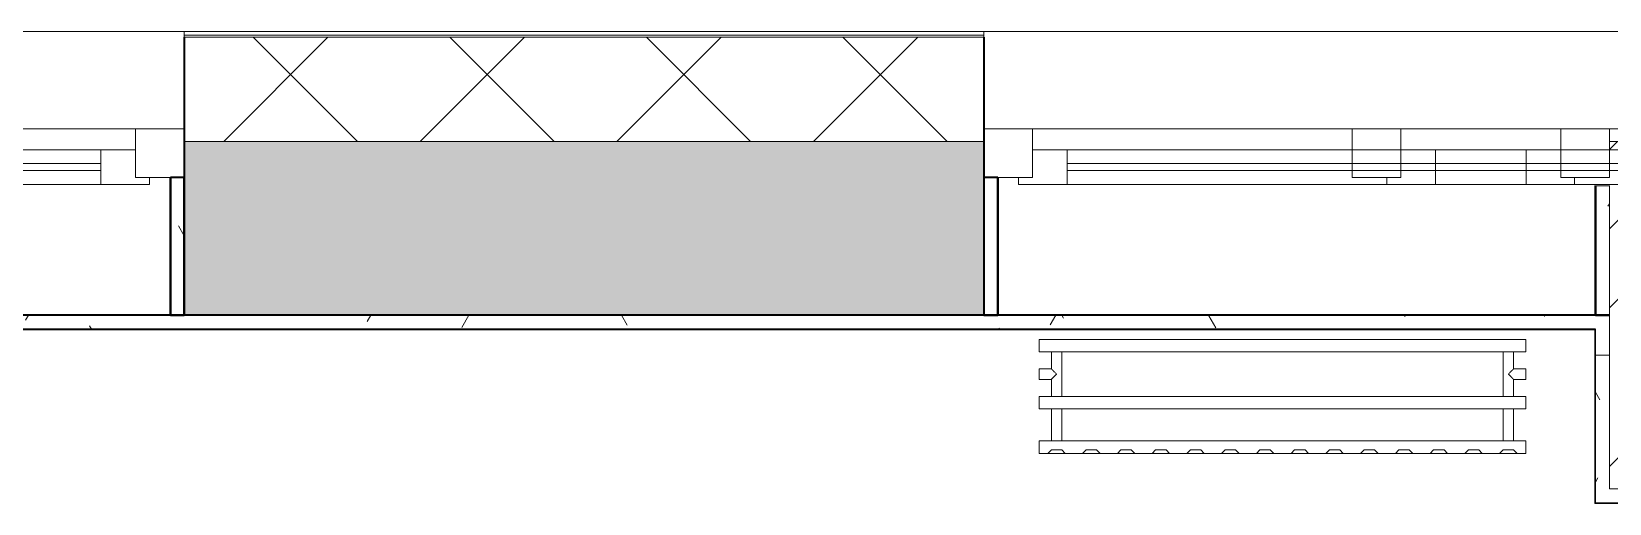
# Model space of a CAD drawing. Header units: millimetres. Extents: x 3914 to 443608, y -156176 to 78197.
# Drawn here: x 428750 to 431020, y -125098 to -124419 of the extents above; entities that cross this region are included whole.
import ezdxf

# ---------------------------------------------------------------- set-up
doc = ezdxf.new("R2010")
doc.units = ezdxf.units.MM
for name, color, linetype, lineweight in [('A-FLOR', 7, 'Continuous', 9), ('A-GLAZ', 7, 'Continuous', 9), ('A-GLAZ-1', 7, 'Continuous', 5), ('A-WALL', 7, 'Continuous', 5), ('A-WALL-1', 7, 'Continuous', 35), ('I-WALL', 7, 'Continuous', 5), ('S-COLS', 7, 'Continuous', 9), ('S-COLS-1', 7, 'Continuous', 5)]:
    doc.layers.add(name, color=color, linetype=linetype, lineweight=lineweight)
doc.layers.add('A-WALL-FNSH-1', color=9, linetype='Continuous', lineweight=5, true_color=0x808080)
doc.layers.add('M-EQPM-1', color=7, linetype='Continuous', lineweight=9, true_color=0xb2b2b2)
pattern_1 = [(0, (315419.7, -145976.68), (243.84, 60.96), [20.117, -162.763, 20.117, -162.763, -975.36]), (0, (315419.7, -145976.68), (243.84, 60.96), [-365.76, 20.117, -345.643, 20.117, -162.763, -426.72]), (0, (315419.7, -145976.68), (243.84, 60.96), [-914.4, 20.117, -101.803, 20.117, -284.683]), (120, (315511.14, -145946.2), (-174.71291, 180.691634), [20.117, -162.763, 20.117, -162.763, -975.36]), (120, (315511.14, -145946.2), (-174.71291, 180.691634), [-365.76, 20.117, -345.643, 20.117, -162.763, -426.72]), (120, (315511.14, -145946.2), (-174.71291, 180.691634), [-914.4, 20.117, -101.803, 20.117, -284.683]), (240, (315541.62, -145824.28), (-69.12709, -241.651634), [20.117, -162.763, 20.117, -162.763, -975.36]), (240, (315541.62, -145824.28), (-69.12709, -241.651634), [-365.76, 20.117, -345.643, 20.117, -162.763, -426.72]), (240, (315541.62, -145824.28), (-69.12709, -241.651634), [-914.4, 20.117, -101.803, 20.117, -284.683])]

# ---------------------------------------------------------------- blocks, each defined once
blk = doc.blocks.new('120_Окно_СКБ_1Ст - 120_Окно_СКБ_1Ст 900х2500_h_ с форточкой-22877787-Объем проектирования 3 этажа')
at = {"layer": 'A-GLAZ'}
for p, q in [((-450, -127), (-450, -57)), ((-450, -57), (-380, -57)), ((-380, -57), (-380, -127)), ((380, -127), (380, -57)), ((380, -57), (450, -57)), ((450, -57), (450, -127)), ((380, -87), (-380, -87)), ((-380, -87), (-380, -127)), ((-330, -137), (-330, -87)), ((330, -137), (330, -87)), ((380, -127), (380, -87)), ((-380, -127), (-450, -127)), ((-380, -127), (-400, -127)), ((-400, -127), (-400, -137)), ((450, -127), (380, -127)), ((400, -127), (380, -127)), ((400, -137), (400, -127)), ((-400, -137), (400, -137)), ((400, -137), (-400, -137))]:
    blk.add_line(p, q, dxfattribs=at)
at = {"layer": 'A-GLAZ-1'}
for p, q in [((450, -57), (-450, -57)), ((-330, -107), (330, -107)), ((-430, -127), (-400, -127)), ((330, -117), (-330, -117))]:
    blk.add_line(p, q, dxfattribs=at)
blk = doc.blocks.new('120_Окно_СКБ_2Ст_Фрамуга сверху - 120_Окно_СКБ_2Ст_2300х2500_h_ ДОО-23103760-Объем проектирования 3 этажа')
at = {"layer": 'A-GLAZ'}
for p, q in [((-1150, -127), (-1150, -57)), ((-1150, -57), (-1080, -57)), ((-1080, -57), (-1080, -127)), ((520, -127), (520, -57)), ((520, -57), (590, -57)), ((590, -57), (590, -127)), ((1080, -127), (1080, -57)), ((1080, -57), (1150, -57)), ((1150, -57), (1150, -127)), ((520, -87), (-1080, -87)), ((-1080, -87), (-1080, -127)), ((-1030, -137), (-1030, -87)), ((470, -137), (470, -87)), ((520, -127), (520, -87)), ((1080, -87), (590, -87)), ((590, -87), (590, -127)), ((640, -137), (640, -87)), ((1030, -137), (1030, -87)), ((1080, -127), (1080, -87)), ((-1080, -127), (-1150, -127)), ((-1080, -127), (-1100, -127)), ((-1100, -127), (-1100, -137)), ((590, -127), (520, -127)), ((540, -127), (520, -127)), ((540, -137), (540, -127)), ((590, -127), (570, -127)), ((570, -127), (570, -137)), ((1150, -127), (1080, -127)), ((1100, -127), (1080, -127)), ((1100, -137), (1100, -127)), ((-1100, -137), (540, -137)), ((540, -137), (-1100, -137)), ((570, -137), (1100, -137)), ((1100, -137), (570, -137))]:
    blk.add_line(p, q, dxfattribs=at)
at = {"layer": 'A-GLAZ-1'}
for p, q in [((1150, -57), (-1150, -57)), ((-1080, -57), (1080, -57)), ((-1030, -107), (470, -107)), ((640, -107), (1030, -107)), ((-1130, -127), (-1100, -127)), ((470, -117), (-1030, -117)), ((540, -127), (570, -127)), ((540, -127), (570, -127)), ((1030, -117), (640, -117)), ((1100, -127), (1150, -127))]:
    blk.add_line(p, q, dxfattribs=at)
blk = doc.blocks.new('BSC_Колонна _Прямоугольная - 500х500-23282985-Объем проектирования 3 этажа')
at = {"layer": 'S-COLS-1'}
h = blk.add_hatch(dxfattribs=at)
h.set_pattern_fill('FP_206', color=256, style=0, pattern_type=2)
h.set_pattern_definition([(45, (-115850.45, -21150), (-114.04925, 114.04925), []), (45, (-115736.4, -21150), (-114.04925, 114.04925), [201.613, -40.323, 6.706, -33.617])])
h.paths.add_polyline_path([(-250, -250), (250, -250), (250, 250), (-250, 250), (-250, 238), (210, 238), (210, 198), (230, 198), (230, 188), (-250, 186.3), (-250, 0)])
for p, q in [((250, 250), (-250, 250)), ((-250, 250), (-250, 238)), ((250, -250), (250, 250)), ((-250, 186.3), (-250, -250)), ((-250, -250), (250, -250))]:
    blk.add_line(p, q, dxfattribs=at)
blk = doc.blocks.new('120_Окно_СКБ_1Ст - 120_Окно_СКБ_1Ст 900х2500_h_ с форточкой-V648-Объем проектирования 3 этажа')
at = {"layer": 'A-GLAZ'}
for p, q in [((-450, -127), (-450, -57)), ((-450, -57), (-380, -57)), ((-380, -57), (-380, -127)), ((380, -127), (380, -57)), ((380, -57), (450, -57)), ((450, -57), (450, -127)), ((380, -87), (-380, -87)), ((-380, -87), (-380, -127)), ((-330, -137), (-330, -87)), ((330, -137), (330, -87)), ((380, -127), (380, -87)), ((-380, -127), (-450, -127)), ((-380, -127), (-400, -127)), ((-400, -127), (-400, -137)), ((450, -127), (380, -127)), ((400, -127), (380, -127)), ((400, -137), (400, -127)), ((-400, -137), (400, -137)), ((400, -137), (-400, -137))]:
    blk.add_line(p, q, dxfattribs=at)
at = {"layer": 'A-GLAZ-1'}
for p, q in [((450, -57), (-450, -57)), ((-330, -107), (330, -107)), ((330, -117), (-330, -117)), ((420, -127), (450, -127))]:
    blk.add_line(p, q, dxfattribs=at)
blk = doc.blocks.new('radiator_prado_classic_z_tip_30_po exemplyaru - Classic Z Тип 30-300-31134001-Объем проектирования 3 этажа')
at = {"layer": 'M-EQPM-1'}
for p, q in [((0, 228), (0, 210)), ((700, 228), (0, 228)), ((0, 210), (0, 228)), ((0, 228), (12.5, 228)), ((12.5, 228), (37.5, 228)), ((37.5, 228), (12.5, 228)), ((12.5, 228), (37.5, 228)), ((12.5, 228), (17.5, 223)), ((12.5, 228), (17.5, 223)), ((32.5, 223), (37.5, 228)), ((37.5, 228), (32.5, 223)), ((37.5, 228), (62.5, 228)), ((62.5, 228), (87.5, 228)), ((87.5, 228), (62.5, 228)), ((62.5, 228), (87.5, 228)), ((62.5, 228), (67.5, 223)), ((62.5, 228), (67.5, 223)), ((82.5, 223), (87.5, 228)), ((87.5, 228), (82.5, 223)), ((87.5, 228), (112.5, 228)), ((112.5, 228), (137.5, 228)), ((137.5, 228), (112.5, 228)), ((112.5, 228), (137.5, 228)), ((112.5, 228), (117.5, 223)), ((112.5, 228), (117.5, 223)), ((132.5, 223), (137.5, 228)), ((137.5, 228), (132.5, 223)), ((137.5, 228), (162.5, 228)), ((162.5, 228), (187.5, 228)), ((187.5, 228), (162.5, 228)), ((162.5, 228), (187.5, 228)), ((162.5, 228), (167.5, 223)), ((162.5, 228), (167.5, 223)), ((182.5, 223), (187.5, 228)), ((187.5, 228), (182.5, 223)), ((187.5, 228), (212.5, 228)), ((212.5, 228), (237.5, 228)), ((237.5, 228), (212.5, 228)), ((212.5, 228), (237.5, 228)), ((212.5, 228), (217.5, 223)), ((212.5, 228), (217.5, 223)), ((232.5, 223), (237.5, 228)), ((237.5, 228), (232.5, 223)), ((237.5, 228), (262.5, 228)), ((262.5, 228), (287.5, 228)), ((287.5, 228), (262.5, 228)), ((262.5, 228), (287.5, 228)), ((262.5, 228), (267.5, 223)), ((262.5, 228), (267.5, 223)), ((282.5, 223), (287.5, 228)), ((287.5, 228), (282.5, 223)), ((287.5, 228), (312.5, 228)), ((312.5, 228), (337.5, 228)), ((337.5, 228), (312.5, 228)), ((312.5, 228), (337.5, 228)), ((312.5, 228), (317.5, 223)), ((312.5, 228), (317.5, 223)), ((332.5, 223), (337.5, 228)), ((337.5, 228), (332.5, 223)), ((337.5, 228), (362.5, 228)), ((362.5, 228), (387.5, 228)), ((387.5, 228), (362.5, 228)), ((362.5, 228), (387.5, 228)), ((362.5, 228), (367.5, 223)), ((362.5, 228), (367.5, 223)), ((382.5, 223), (387.5, 228)), ((387.5, 228), (382.5, 223)), ((387.5, 228), (412.5, 228)), ((412.5, 228), (437.5, 228)), ((437.5, 228), (412.5, 228)), ((412.5, 228), (437.5, 228)), ((412.5, 228), (417.5, 223)), ((412.5, 228), (417.5, 223)), ((432.5, 223), (437.5, 228)), ((437.5, 228), (432.5, 223)), ((437.5, 228), (462.5, 228)), ((462.5, 228), (487.5, 228)), ((487.5, 228), (462.5, 228)), ((462.5, 228), (487.5, 228)), ((462.5, 228), (467.5, 223)), ((462.5, 228), (467.5, 223)), ((482.5, 223), (487.5, 228)), ((487.5, 228), (482.5, 223)), ((487.5, 228), (512.5, 228)), ((512.5, 228), (537.5, 228)), ((537.5, 228), (512.5, 228)), ((512.5, 228), (537.5, 228)), ((512.5, 228), (517.5, 223)), ((512.5, 228), (517.5, 223)), ((532.5, 223), (537.5, 228)), ((537.5, 228), (532.5, 223)), ((537.5, 228), (562.5, 228)), ((562.5, 228), (587.5, 228)), ((587.5, 228), (562.5, 228)), ((562.5, 228), (587.5, 228)), ((562.5, 228), (567.5, 223)), ((562.5, 228), (567.5, 223)), ((582.5, 223), (587.5, 228)), ((587.5, 228), (582.5, 223)), ((587.5, 228), (612.5, 228)), ((612.5, 228), (637.5, 228)), ((637.5, 228), (612.5, 228)), ((612.5, 228), (637.5, 228)), ((612.5, 228), (617.5, 223)), ((612.5, 228), (617.5, 223)), ((632.5, 223), (637.5, 228)), ((637.5, 228), (632.5, 223)), ((637.5, 228), (662.5, 228)), ((662.5, 228), (687.5, 228)), ((687.5, 228), (662.5, 228)), ((662.5, 228), (687.5, 228)), ((662.5, 228), (667.5, 223)), ((662.5, 228), (667.5, 223)), ((682.5, 223), (687.5, 228)), ((687.5, 228), (682.5, 223)), ((687.5, 228), (700, 228)), ((700, 210), (700, 228)), ((700, 228), (700, 210)), ((0, 210), (700, 210)), ((17.8, 210), (0, 210)), ((32.5, 223), (17.5, 223)), ((17.5, 223), (32.5, 223)), ((17.5, 210), (17.5, 164)), ((17.5, 210), (17.5, 164)), ((17.8, 210), (17.5, 210)), ((17.5, 210), (17.8, 210)), ((17.8, 210), (17.5, 210)), ((17.5, 210), (32.5, 210)), ((32.2, 210), (17.8, 210)), ((17.8, 210), (32.2, 210)), ((31.5, 210), (17.8, 210)), ((32.2, 210), (31.5, 210)), ((32.5, 210), (32.2, 210)), ((32.2, 210), (32.5, 210)), ((32.5, 210), (32.2, 210)), ((667.8, 210), (32.2, 210)), ((32.5, 164), (32.5, 210)), ((32.5, 164), (32.5, 210)), ((82.5, 223), (67.5, 223)), ((67.5, 223), (82.5, 223)), ((132.5, 223), (117.5, 223)), ((117.5, 223), (132.5, 223)), ((182.5, 223), (167.5, 223)), ((167.5, 223), (182.5, 223)), ((232.5, 223), (217.5, 223)), ((217.5, 223), (232.5, 223)), ((282.5, 223), (267.5, 223)), ((267.5, 223), (282.5, 223)), ((332.5, 223), (317.5, 223)), ((317.5, 223), (332.5, 223)), ((382.5, 223), (367.5, 223)), ((367.5, 223), (382.5, 223)), ((432.5, 223), (417.5, 223)), ((417.5, 223), (432.5, 223)), ((482.5, 223), (467.5, 223)), ((467.5, 223), (482.5, 223)), ((532.5, 223), (517.5, 223)), ((517.5, 223), (532.5, 223)), ((582.5, 223), (567.5, 223)), ((567.5, 223), (582.5, 223)), ((632.5, 223), (617.5, 223)), ((617.5, 223), (632.5, 223)), ((682.5, 223), (667.5, 223)), ((667.5, 223), (682.5, 223)), ((667.5, 210), (667.5, 164)), ((667.5, 210), (667.5, 164)), ((667.8, 210), (667.5, 210)), ((667.5, 210), (682.5, 210)), ((667.8, 210), (667.5, 210)), ((667.5, 210), (667.8, 210)), ((682.2, 210), (667.8, 210)), ((682.2, 210), (667.8, 210)), ((667.8, 210), (682.2, 210)), ((682.5, 210), (682.2, 210)), ((682.5, 210), (682.2, 210)), ((682.2, 210), (682.5, 210)), ((700, 210), (682.2, 210)), ((682.5, 164), (682.5, 210)), ((682.5, 164), (682.5, 210)), ((700, 164), (0, 164)), ((0, 164), (0, 146)), ((0, 146), (0, 164)), ((0, 164), (17.8, 164)), ((17.8, 164), (17.5, 164)), ((17.5, 164), (17.8, 164)), ((17.8, 164), (17.5, 164)), ((17.5, 164), (32.5, 164)), ((32.2, 164), (17.8, 164)), ((17.8, 164), (21.2, 164)), ((32.2, 164), (17.8, 164)), ((21.2, 164), (26.9, 164)), ((26.9, 164), (30.3, 164)), ((30.3, 164), (32.2, 164)), ((32.5, 164), (32.2, 164)), ((32.2, 164), (32.5, 164)), ((32.5, 164), (32.2, 164)), ((32.2, 164), (667.8, 164)), ((667.8, 164), (667.5, 164)), ((667.5, 164), (682.5, 164)), ((667.8, 164), (667.5, 164)), ((667.5, 164), (667.8, 164)), ((682.2, 164), (667.8, 164)), ((682.2, 164), (667.8, 164)), ((667.8, 164), (682.2, 164)), ((682.5, 164), (682.2, 164)), ((682.5, 164), (682.2, 164)), ((682.2, 164), (682.5, 164)), ((682.2, 164), (700, 164)), ((700, 146), (700, 164)), ((700, 164), (700, 146)), ((0, 146), (700, 146)), ((18.5, 146), (0, 146)), ((17.5, 146), (17.5, 121.5)), ((17.5, 146), (17.5, 121.5)), ((17.5, 146), (18.5, 146)), ((18.5, 146), (17.5, 146)), ((17.5, 146), (18.5, 146)), ((32.5, 146), (17.5, 146)), ((18.5, 146), (32.2, 146)), ((28.7, 146), (18.5, 146)), ((18.5, 146), (32.2, 146)), ((32.2, 146), (28.7, 146)), ((32.2, 146), (32.5, 146)), ((32.5, 146), (32.2, 146)), ((32.2, 146), (32.5, 146)), ((667.8, 146), (32.2, 146)), ((32.5, 82), (32.5, 146)), ((32.5, 82), (32.5, 146)), ((667.5, 146), (667.5, 82)), ((667.5, 146), (667.5, 82)), ((667.5, 146), (667.8, 146)), ((682.5, 146), (667.5, 146)), ((667.5, 146), (667.8, 146)), ((667.8, 146), (667.5, 146)), ((667.8, 146), (681.5, 146)), ((667.8, 146), (671.2, 146)), ((681.5, 146), (667.8, 146)), ((671.2, 146), (673.1, 146)), ((673.1, 146), (681.5, 146)), ((681.5, 146), (682.5, 146)), ((681.5, 146), (682.5, 146)), ((682.5, 146), (681.5, 146)), ((700, 146), (681.5, 146)), ((682.5, 121.5), (682.5, 146)), ((682.5, 121.5), (682.5, 146)), ((17.5, 121.5), (0, 121.5)), ((17.5, 121.5), (0, 121.5)), ((0, 121.5), (0, 120.5)), ((0, 106.5), (0, 121.5)), ((0, 120.5), (0, 107.5)), ((0, 120.5), (0, 119.3)), ((0, 114), (0, 120.5)), ((0, 120.5), (0, 120.5)), ((0, 119.3), (0, 117.8)), ((0, 117.8), (0, 114)), ((0, 114), (0, 110.3)), ((0, 107.5), (0, 114)), ((700, 121.5), (682.5, 121.5)), ((700, 121.5), (682.5, 121.5)), ((700, 121.5), (700, 106.5)), ((700, 120.5), (700, 121.5)), ((700, 121.5), (700, 120.5)), ((700, 120.5), (700, 121.5)), ((700, 107.5), (700, 120.5)), ((700, 120.5), (700, 107.5)), ((700, 107.5), (700, 120.5)), ((0, 110.3), (0, 108.7)), ((0, 108.7), (0, 107.5)), ((0, 107.5), (0, 106.5)), ((0, 107.5), (0, 107.5)), ((0, 106.5), (17.5, 106.5)), ((0, 106.5), (17.5, 106.5)), ((17.5, 106.5), (17.5, 82)), ((17.5, 106.5), (17.5, 82)), ((682.5, 82), (682.5, 106.5)), ((682.5, 106.5), (700, 106.5)), ((682.5, 82), (682.5, 106.5)), ((682.5, 106.5), (700, 106.5)), ((700, 106.5), (700, 107.5)), ((700, 107.5), (700, 106.5)), ((700, 106.5), (700, 107.5)), ((700, 82), (0, 82)), ((0, 82), (0, 64)), ((0, 64), (0, 82)), ((0, 82), (18.5, 82)), ((18.5, 82), (17.5, 82)), ((17.5, 82), (18.5, 82)), ((18.5, 82), (17.5, 82)), ((17.5, 82), (32.5, 82)), ((32.2, 82), (18.5, 82)), ((18.5, 82), (21.2, 82)), ((32.2, 82), (18.5, 82)), ((21.2, 82), (26.9, 82)), ((26.9, 82), (32.2, 82)), ((32.5, 82), (32.2, 82)), ((32.2, 82), (32.5, 82)), ((32.5, 82), (32.2, 82)), ((32.2, 82), (667.8, 82)), ((667.8, 82), (667.5, 82)), ((667.5, 82), (682.5, 82)), ((667.8, 82), (667.5, 82)), ((667.5, 82), (667.8, 82)), ((681.5, 82), (667.8, 82)), ((668.5, 82), (667.8, 82)), ((667.8, 82), (681.5, 82)), ((669.7, 82), (668.5, 82)), ((681.5, 82), (669.7, 82)), ((682.5, 82), (681.5, 82)), ((682.5, 82), (681.5, 82)), ((681.5, 82), (682.5, 82)), ((681.5, 82), (700, 82)), ((700, 64), (700, 82)), ((700, 82), (700, 64)), ((700, 64), (0, 64)), ((0, 64), (700, 64))]:
    blk.add_line(p, q, dxfattribs=at)
for points, knots in [([(18.5, 120.5), (18.4, 120.6), (18.3, 120.7), (18.1, 120.9), (17.9, 121.1), (17.8, 121.2), (17.7, 121.3), (17.5, 121.5), (17.5, 121.5), (17.5, 121.5)], [0.7142857, 0.7142857, 0.7142857, 0.7142857, 0.75, 0.7857143, 0.8214286, 0.8571429, 0.8928571, 0.9285714, 1, 1, 1, 1]), ([(17.5, 121.5), (17.5, 121.5), (17.5, 121.5), (17.7, 121.3), (17.8, 121.2), (17.9, 121.1), (18.1, 120.9), (18.3, 120.7), (18.4, 120.6), (18.5, 120.5)], [0, 0, 0, 0, 0.0714286, 0.1071429, 0.1428571, 0.1785714, 0.2142857, 0.25, 0.2857143, 0.2857143, 0.2857143, 0.2857143]), ([(17.5, 121.5), (17.5, 121.5), (17.5, 121.5), (17.7, 121.3), (17.8, 121.2), (17.9, 121.1), (18.1, 120.9), (18.3, 120.7), (18.4, 120.6), (18.5, 120.5)], [0, 0, 0, 0, 0.0714286, 0.1071429, 0.1428571, 0.1785714, 0.2142857, 0.25, 0.2857143, 0.2857143, 0.2857143, 0.2857143]), ([(25, 114), (24.5, 114.5), (23.6, 115.4), (22.4, 116.6), (21.6, 117.4), (21.1, 117.9), (20.8, 118.2), (20.5, 118.5), (20.2, 118.8), (19.8, 119.1), (19.6, 119.4), (19.3, 119.7), (19, 120), (18.7, 120.3), (18.5, 120.5), (18.3, 120.7), (18.1, 120.9), (17.9, 121.1), (17.8, 121.2), (17.7, 121.3), (17.5, 121.5), (17.5, 121.5), (17.5, 121.5)], [0, 0, 0, 0, 0.142857, 0.285714, 0.357143, 0.392857, 0.428571, 0.464286, 0.5, 0.535714, 0.571429, 0.607143, 0.642857, 0.678571, 0.714286, 0.75, 0.785714, 0.821429, 0.857143, 0.892857, 0.928571, 1, 1, 1, 1]), ([(17.5, 106.5), (17.5, 106.5), (17.5, 106.5), (17.7, 106.7), (17.8, 106.8), (17.9, 106.9), (18.1, 107.1), (18.3, 107.3), (18.5, 107.5), (18.7, 107.7), (19, 108), (19.3, 108.3), (19.6, 108.6), (19.8, 108.9), (20.3, 109.3), (20.7, 109.7), (21.1, 110.1), (21.6, 110.6), (22.4, 111.4), (23.6, 112.6), (24.5, 113.5), (25, 114)], [0, 0, 0, 0, 0.071429, 0.107143, 0.142857, 0.178571, 0.214286, 0.25, 0.285714, 0.321429, 0.357143, 0.392857, 0.428571, 0.464286, 0.5, 0.571429, 0.607143, 0.642857, 0.714286, 0.857143, 1, 1, 1, 1]), ([(22.1, 116.9), (21.9, 117.1), (21.6, 117.4), (21.1, 117.9), (20.8, 118.2), (20.5, 118.5), (20.2, 118.8), (19.9, 119.2), (19.7, 119.3), (19.6, 119.4)], [0.2857143, 0.2857143, 0.2857143, 0.2857143, 0.3571429, 0.3928571, 0.4285714, 0.4642857, 0.5, 0.5357143, 0.5714286, 0.5714286, 0.5714286, 0.5714286]), ([(19.6, 119.4), (19.7, 119.3), (19.9, 119.2), (20.3, 118.7), (20.7, 118.3), (21.1, 117.9), (21.6, 117.4), (21.9, 117.1), (22.1, 116.9)], [0.4285714, 0.4285714, 0.4285714, 0.4285714, 0.4642857, 0.5, 0.5714286, 0.6071429, 0.6428571, 0.7142857, 0.7142857, 0.7142857, 0.7142857]), ([(19.6, 119.4), (19.7, 119.3), (19.8, 119.1), (20.3, 118.7), (20.6, 118.4), (20.8, 118.2)], [0.4285714, 0.4285714, 0.4285714, 0.4285714, 0.4642857, 0.5, 0.5714286, 0.5714286, 0.5714286, 0.5714286]), ([(20.8, 118.2), (20.9, 118.1), (21.1, 117.9), (21.6, 117.4), (21.9, 117.1), (22.1, 116.9)], [0.5714286, 0.5714286, 0.5714286, 0.5714286, 0.6071429, 0.6428571, 0.7142857, 0.7142857, 0.7142857, 0.7142857]), ([(675, 114), (675.5, 114.5), (676.4, 115.4), (677.6, 116.6), (678.4, 117.4), (678.9, 117.9), (679.2, 118.2), (679.5, 118.5), (679.8, 118.8), (680.1, 119.2), (680.4, 119.4), (680.7, 119.7), (681, 120), (681.3, 120.3), (681.5, 120.5), (681.7, 120.7), (681.9, 120.9), (682.1, 121.1), (682.2, 121.2), (682.3, 121.3), (682.5, 121.5), (682.5, 121.5), (682.5, 121.5)], [0, 0, 0, 0, 0.142857, 0.285714, 0.357143, 0.392857, 0.428571, 0.464286, 0.5, 0.535714, 0.571429, 0.607143, 0.642857, 0.678571, 0.714286, 0.75, 0.785714, 0.821429, 0.857143, 0.892857, 0.928571, 1, 1, 1, 1]), ([(682.5, 106.5), (682.5, 106.5), (682.5, 106.5), (682.3, 106.7), (682.2, 106.8), (682.1, 106.9), (681.9, 107.1), (681.7, 107.3), (681.5, 107.5), (681.3, 107.7), (681, 108), (680.7, 108.3), (680.4, 108.6), (680.1, 108.8), (679.7, 109.3), (679.3, 109.7), (678.9, 110.1), (678.4, 110.6), (677.6, 111.4), (676.4, 112.6), (675.5, 113.5), (675, 114)], [0, 0, 0, 0, 0.071429, 0.107143, 0.142857, 0.178571, 0.214286, 0.25, 0.285714, 0.321429, 0.357143, 0.392857, 0.428571, 0.464286, 0.5, 0.571429, 0.607143, 0.642857, 0.714286, 0.857143, 1, 1, 1, 1]), ([(680.4, 119.4), (680.3, 119.3), (680.1, 119.2), (679.7, 118.7), (679.3, 118.3), (678.9, 117.9), (678.4, 117.4), (678.1, 117.1), (677.9, 116.9)], [0.4285714, 0.4285714, 0.4285714, 0.4285714, 0.4642857, 0.5, 0.5714286, 0.6071429, 0.6428571, 0.7142857, 0.7142857, 0.7142857, 0.7142857]), ([(677.9, 116.9), (678.1, 117.1), (678.4, 117.4), (678.9, 117.9), (679.2, 118.2), (679.5, 118.5), (679.8, 118.8), (680.1, 119.2), (680.3, 119.3), (680.4, 119.4)], [0.2857143, 0.2857143, 0.2857143, 0.2857143, 0.3571429, 0.3928571, 0.4285714, 0.4642857, 0.5, 0.5357143, 0.5714286, 0.5714286, 0.5714286, 0.5714286]), ([(679.2, 118.2), (679.1, 118.1), (678.9, 117.9), (678.4, 117.4), (678.1, 117.1), (677.9, 116.9)], [0.5714286, 0.5714286, 0.5714286, 0.5714286, 0.6071429, 0.6428571, 0.7142857, 0.7142857, 0.7142857, 0.7142857]), ([(680.4, 119.4), (680.3, 119.3), (680.1, 119.2), (679.7, 118.7), (679.4, 118.4), (679.2, 118.2)], [0.4285714, 0.4285714, 0.4285714, 0.4285714, 0.4642857, 0.5, 0.5714286, 0.5714286, 0.5714286, 0.5714286]), ([(682.5, 121.5), (682.5, 121.5), (682.5, 121.5), (682.3, 121.3), (682.2, 121.2), (682.1, 121.1), (681.9, 120.9), (681.7, 120.7), (681.6, 120.6), (681.5, 120.5)], [0, 0, 0, 0, 0.0714286, 0.1071429, 0.1428571, 0.1785714, 0.2142857, 0.25, 0.2857143, 0.2857143, 0.2857143, 0.2857143]), ([(682.5, 121.5), (682.5, 121.5), (682.5, 121.5), (682.3, 121.3), (682.2, 121.2), (682.1, 121.1), (681.9, 120.9), (681.7, 120.7), (681.6, 120.6), (681.5, 120.5)], [0, 0, 0, 0, 0.0714286, 0.1071429, 0.1428571, 0.1785714, 0.2142857, 0.25, 0.2857143, 0.2857143, 0.2857143, 0.2857143]), ([(681.5, 120.5), (681.6, 120.6), (681.7, 120.7), (681.9, 120.9), (682.1, 121.1), (682.2, 121.2), (682.3, 121.3), (682.5, 121.5), (682.5, 121.5), (682.5, 121.5)], [0.7142857, 0.7142857, 0.7142857, 0.7142857, 0.75, 0.7857143, 0.8214286, 0.8571429, 0.8928571, 0.9285714, 1, 1, 1, 1]), ([(17.5, 106.5), (17.5, 106.5), (17.5, 106.5), (17.7, 106.7), (17.8, 106.8), (17.9, 106.9), (18.1, 107.1), (18.3, 107.3), (18.4, 107.4), (18.5, 107.5)], [0, 0, 0, 0, 0.0714286, 0.1071429, 0.1428571, 0.1785714, 0.2142857, 0.25, 0.2857143, 0.2857143, 0.2857143, 0.2857143]), ([(18.5, 107.5), (18.4, 107.4), (18.3, 107.3), (18.1, 107.1), (17.9, 106.9), (17.8, 106.8), (17.7, 106.7), (17.5, 106.5), (17.5, 106.5), (17.5, 106.5)], [0.7142857, 0.7142857, 0.7142857, 0.7142857, 0.75, 0.7857143, 0.8214286, 0.8571429, 0.8928571, 0.9285714, 1, 1, 1, 1]), ([(18.5, 107.5), (18.4, 107.4), (18.3, 107.3), (18.1, 107.1), (17.9, 106.9), (17.8, 106.8), (17.7, 106.7), (17.5, 106.5), (17.5, 106.5), (17.5, 106.5)], [0.7142857, 0.7142857, 0.7142857, 0.7142857, 0.75, 0.7857143, 0.8214286, 0.8571429, 0.8928571, 0.9285714, 1, 1, 1, 1]), ([(19.6, 108.6), (19.7, 108.7), (19.9, 108.8), (20.3, 109.3), (20.7, 109.7), (21.1, 110.1), (21.6, 110.6), (21.9, 110.9), (22.1, 111.1)], [0.4285714, 0.4285714, 0.4285714, 0.4285714, 0.4642857, 0.5, 0.5714286, 0.6071429, 0.6428571, 0.7142857, 0.7142857, 0.7142857, 0.7142857]), ([(22.1, 111.1), (21.9, 110.9), (21.6, 110.6), (21.1, 110.1), (20.8, 109.8), (20.5, 109.5), (20.2, 109.2), (19.9, 108.8), (19.7, 108.7), (19.6, 108.6)], [0.2857143, 0.2857143, 0.2857143, 0.2857143, 0.3571429, 0.3928571, 0.4285714, 0.4642857, 0.5, 0.5357143, 0.5714286, 0.5714286, 0.5714286, 0.5714286]), ([(22.1, 111.1), (21.9, 110.9), (21.6, 110.6), (21.1, 110.1), (20.9, 109.9), (20.8, 109.8)], [0.2857143, 0.2857143, 0.2857143, 0.2857143, 0.3571429, 0.3928571, 0.4285714, 0.4285714, 0.4285714, 0.4285714]), ([(677.9, 111.1), (678.1, 110.9), (678.4, 110.6), (678.9, 110.1), (679.2, 109.8), (679.5, 109.5), (679.8, 109.2), (680.1, 108.8), (680.3, 108.7), (680.4, 108.6)], [0.2857143, 0.2857143, 0.2857143, 0.2857143, 0.3571429, 0.3928571, 0.4285714, 0.4642857, 0.5, 0.5357143, 0.5714286, 0.5714286, 0.5714286, 0.5714286]), ([(677.9, 111.1), (678.1, 110.9), (678.4, 110.6), (678.9, 110.1), (679.2, 109.8), (679.5, 109.5), (679.8, 109.2), (680.1, 108.8), (680.3, 108.7), (680.4, 108.6)], [0.2857143, 0.2857143, 0.2857143, 0.2857143, 0.3571429, 0.3928571, 0.4285714, 0.4642857, 0.5, 0.5357143, 0.5714286, 0.5714286, 0.5714286, 0.5714286]), ([(680.4, 108.6), (680.3, 108.7), (680.1, 108.8), (679.7, 109.3), (679.3, 109.7), (678.9, 110.1), (678.4, 110.6), (678.1, 110.9), (677.9, 111.1)], [0.4285714, 0.4285714, 0.4285714, 0.4285714, 0.4642857, 0.5, 0.5714286, 0.6071429, 0.6428571, 0.7142857, 0.7142857, 0.7142857, 0.7142857]), ([(681.5, 107.5), (681.6, 107.4), (681.7, 107.3), (681.9, 107.1), (682.1, 106.9), (682.2, 106.8), (682.3, 106.7), (682.5, 106.5), (682.5, 106.5), (682.5, 106.5)], [0.7142857, 0.7142857, 0.7142857, 0.7142857, 0.75, 0.7857143, 0.8214286, 0.8571429, 0.8928571, 0.9285714, 1, 1, 1, 1]), ([(681.5, 107.5), (681.6, 107.4), (681.7, 107.3), (681.9, 107.1), (682.1, 106.9), (682.2, 106.8), (682.3, 106.7), (682.5, 106.5), (682.5, 106.5), (682.5, 106.5)], [0.7142857, 0.7142857, 0.7142857, 0.7142857, 0.75, 0.7857143, 0.8214286, 0.8571429, 0.8928571, 0.9285714, 1, 1, 1, 1]), ([(682.5, 106.5), (682.5, 106.5), (682.5, 106.5), (682.3, 106.7), (682.2, 106.8), (682.1, 106.9), (681.9, 107.1), (681.7, 107.3), (681.6, 107.4), (681.5, 107.5)], [0, 0, 0, 0, 0.0714286, 0.1071429, 0.1428571, 0.1785714, 0.2142857, 0.25, 0.2857143, 0.2857143, 0.2857143, 0.2857143])]:
    blk.add_open_spline(points, degree=3, knots=knots, dxfattribs=at)
for points in [[(19.6, 119.4), (19.5, 119.5), (19.3, 119.7), (19, 120), (18.7, 120.3), (18.6, 120.4), (18.5, 120.5)], [(18.5, 120.5), (18.6, 120.4), (18.7, 120.3), (19, 120), (19.3, 119.7), (19.5, 119.5), (19.6, 119.4)], [(18.5, 120.5), (18.6, 120.4), (18.7, 120.3), (19, 120), (19.3, 119.7), (19.5, 119.5), (19.6, 119.4)], [(25, 114), (24.5, 114.5), (23.6, 115.4), (22.6, 116.4), (22.1, 116.9)], [(22.1, 116.9), (22.6, 116.4), (23.6, 115.4), (24.5, 114.5), (25, 114)], [(22.1, 116.9), (22.6, 116.4), (23.6, 115.4), (24.5, 114.5), (25, 114)], [(22.1, 111.1), (22.6, 111.6), (23.6, 112.6), (24.5, 113.5), (25, 114)], [(25, 114), (24.5, 113.5), (23.6, 112.6), (22.6, 111.6), (22.1, 111.1)], [(25, 114), (24.5, 113.5), (23.6, 112.6), (22.6, 111.6), (22.1, 111.1)], [(677.9, 116.9), (677.4, 116.4), (676.4, 115.4), (675.5, 114.5), (675, 114)], [(677.9, 116.9), (677.4, 116.4), (676.4, 115.4), (675.5, 114.5), (675, 114)], [(675, 114), (675.5, 114.5), (676.4, 115.4), (677.4, 116.4), (677.9, 116.9)], [(675, 114), (675.5, 113.5), (676.4, 112.6), (677.4, 111.6), (677.9, 111.1)], [(675, 114), (675.5, 113.5), (676.4, 112.6), (677.4, 111.6), (677.9, 111.1)], [(677.9, 111.1), (677.4, 111.6), (676.4, 112.6), (675.5, 113.5), (675, 114)], [(681.5, 120.5), (681.4, 120.4), (681.3, 120.3), (681, 120), (680.7, 119.7), (680.5, 119.5), (680.4, 119.4)], [(681.5, 120.5), (681.4, 120.4), (681.3, 120.3), (681, 120), (680.7, 119.7), (680.5, 119.5), (680.4, 119.4)], [(680.4, 119.4), (680.5, 119.5), (680.7, 119.7), (681, 120), (681.3, 120.3), (681.4, 120.4), (681.5, 120.5)], [(18.5, 107.5), (18.6, 107.6), (18.7, 107.7), (19, 108), (19.3, 108.3), (19.5, 108.5), (19.6, 108.6)], [(19.6, 108.6), (19.5, 108.5), (19.3, 108.3), (19, 108), (18.7, 107.7), (18.6, 107.6), (18.5, 107.5)], [(19.6, 108.6), (19.5, 108.5), (19.3, 108.3), (19, 108), (18.7, 107.7), (18.6, 107.6), (18.5, 107.5)], [(20.8, 109.8), (20.7, 109.7), (20.5, 109.5), (20.2, 109.2), (19.8, 108.9), (19.7, 108.7), (19.6, 108.6)], [(680.4, 108.6), (680.5, 108.5), (680.7, 108.3), (681, 108), (681.3, 107.7), (681.4, 107.6), (681.5, 107.5)], [(680.4, 108.6), (680.5, 108.5), (680.7, 108.3), (681, 108), (681.3, 107.7), (681.4, 107.6), (681.5, 107.5)], [(681.5, 107.5), (681.4, 107.6), (681.3, 107.7), (681, 108), (680.7, 108.3), (680.5, 108.5), (680.4, 108.6)]]:
    blk.add_open_spline(points, degree=3, dxfattribs=at)

msp = doc.modelspace()

# ---------------------------------------------------------------- hatches: boundary and pattern name
at = {"layer": 'A-WALL'}
h = msp.add_hatch(dxfattribs=at)
h.set_pattern_fill('FP_24', color=256, style=0, pattern_type=2)
h.set_pattern_definition([(45, (315419.7, -145976.68), (-141.42136, 141.42136), []), (135, (315419.7, -145976.68), (-141.42136, -141.42136), [])])
h.paths.add_polyline_path([(423827.6, -124576.7), (424470.1, -124576.7), (424470.1, -124426.7), (423170.1, -124426.7), (423170.1, -124576.7)])
h.paths.add_polyline_path([(420069.9, -124576.7), (420069.9, -124426.7), (418869.7, -124426.7), (418869.7, -124576.7), (419476.5, -124576.7)])
h.paths.add_polyline_path([(421469.7, -124576.7), (422270.1, -124576.7), (422270.1, -124426.7), (420969.9, -124426.7), (420969.9, -124576.7)])
h.paths.add_polyline_path([(416079.7, -124576.7), (416569.7, -124576.7), (416569.7, -124426.7), (412029.7, -124426.7), (412029.7, -124576.7), (415999.7, -124576.7)])
h.paths.add_polyline_path([(425370.1, -124576.7), (426669.7, -124576.7), (426669.7, -124426.7), (425370.1, -124426.7)])
h.paths.add_polyline_path([(408729.7, -124576.7), (408729.7, -124426.7), (408709.7, -124426.7), (408709.7, -124576.7)])
h.paths.add_polyline_path([(440249.7, -124576.7), (440649.7, -124576.7), (440649.7, -124426.7), (435569.9, -124426.7), (435569.9, -124576.7), (439056.5, -124576.7)])
h.paths.add_polyline_path([(432420.1, -124576.7), (432420.1, -124426.7), (431550.1, -124426.7), (431550.1, -124576.7)])
h.paths.add_polyline_path([(428969.7, -124576.7), (430120.1, -124576.7), (430120.1, -124426.7), (428969.7, -124426.7)])
h.paths.add_polyline_path([(433320.1, -124576.7), (434669.9, -124576.7), (434669.9, -124426.7), (433320.1, -124426.7)])
at = {"layer": 'I-WALL'}
h = msp.add_hatch(dxfattribs=at)
h.set_pattern_fill('FP_1', color=256, style=0, pattern_type=2)
h.set_pattern_definition([(45, (315419.7, -145976.68), (-114.04925, 114.04925), []), (45, (315533.75, -145976.68), (-114.04925, 114.04925), [201.612, -40.322, 6.706, -33.617])])
h.paths.add_polyline_path([(426669.7, -124826.7), (426669.7, -124576.7), (426469.7, -124576.7), (426469.7, -124826.7), (426547.1, -124826.7)])
h.paths.add_polyline_path([(436269.7, -124826.7), (436459.7, -124826.7), (436459.7, -124576.7), (436269.7, -124576.7), (436269.7, -124773.3)])
h.paths.add_polyline_path([(423283.7, -124826.7), (424470.1, -124826.7), (424470.1, -124576.7), (423170.1, -124576.7), (423170.1, -124826.7)])
h.paths.add_polyline_path([(428969.7, -124826.7), (430120.1, -124826.7), (430120.1, -124576.7), (428969.7, -124576.7), (428969.7, -124640.3)])
h.paths.add_polyline_path([(434669.9, -124826.7), (434669.9, -124576.7), (433320.1, -124576.7), (433320.1, -124826.7), (433617.6, -124826.7)])
h.paths.add_polyline_path([(425370.1, -124826.7), (425769.7, -124824.9), (425769.7, -124576.7), (425370.1, -124576.7), (425370.1, -124640.3)])
h.paths.add_polyline_path([(432420.1, -124826.7), (432420.1, -124576.7), (431550.1, -124576.7), (431550.1, -124826.7)])
h.paths.add_polyline_path([(420069.9, -124826.7), (420069.9, -124576.7), (418869.7, -124576.7), (418869.7, -124826.7), (420020.4, -124826.7)])
h.paths.add_polyline_path([(421469.7, -124826.7), (422270.1, -124826.7), (422270.1, -124576.7), (421469.7, -124576.7), (421469.7, -124640.3)])
h.paths.add_polyline_path([(416569.7, -124826.7), (416569.7, -124576.7), (416219.7, -124576.7), (416219.7, -124826.7), (416539.7, -124826.7)])
h = msp.add_hatch(dxfattribs=at)
h.set_pattern_fill('FP_191', color=256, style=0, pattern_type=2)
h.set_pattern_definition(pattern_1)
h.paths.add_polyline_path([(428969.7, -124826.7), (428969.7, -124628.8), (428949.7, -124628.8), (428949.7, -124826.7)])
h = msp.add_hatch(dxfattribs=at)
h.set_pattern_fill('FP_191', color=256, style=0, pattern_type=2)
h.set_pattern_definition(pattern_1)
h.paths.add_polyline_path([(431000.1, -124826.7), (431020.1, -124826.7), (431020.1, -124638.7), (431000.1, -124640.3)])
h = msp.add_hatch(dxfattribs=at)
h.set_pattern_fill('FP_191', color=256, style=0, pattern_type=2)
h.set_pattern_definition(pattern_1)
h.paths.add_polyline_path([(430999.1, -124846.7), (431000.1, -124826.7), (426489.7, -124826.7), (426489.7, -124846.7), (430898.2, -124846.7)])
h = msp.add_hatch(dxfattribs=at)
h.set_pattern_fill('FP_191', color=256, style=0, pattern_type=2)
h.set_pattern_definition(pattern_1)
h.paths.add_polyline_path([(431020.1, -125076.7), (431020.1, -124826.7), (431000.1, -124826.7), (431000.1, -125076.7)])
h = msp.add_hatch(dxfattribs=at)
h.set_pattern_fill('FP_191', color=256, style=0, pattern_type=2)
h.set_pattern_definition(pattern_1)
h.paths.add_polyline_path([(431520.1, -125096.7), (431520.1, -125076.7), (431000.1, -125076.7), (431000.1, -125096.7), (431518.7, -125096.7)])

# ---------------------------------------------------------------- linework, layer by layer
at = {"layer": 'A-FLOR'}
for p, q in [((426489.7, -124846.7), (430999.1, -124846.7)), ((431000.1, -124846.7), (431000.1, -125096.7)), ((431000.1, -125096.7), (431540.1, -125096.7))]:
    msp.add_line(p, q, dxfattribs=at)
at = {"layer": 'A-WALL'}
for p, q in [((426669.7, -124418.7), (428969.7, -124418.7)), ((430120.1, -124423.7), (428969.7, -124423.7)), ((430120.1, -124426.7), (428969.7, -124426.7)), ((430120.1, -124418.7), (431550.1, -124418.7)), ((430120.1, -124576.7), (428969.7, -124576.7))]:
    msp.add_line(p, q, dxfattribs=at)
at = {"layer": 'A-WALL-1'}
for p, q in [((428969.7, -124426.7), (428969.7, -124826.7)), ((430120.1, -124426.7), (430120.1, -124826.7)), ((428969.7, -124628.8), (428949.7, -124628.8)), ((428949.7, -124628.8), (428949.7, -124826.7)), ((428969.7, -124826.7), (428969.7, -124628.8)), ((430140.1, -124628.7), (430120.1, -124628.7)), ((430140.1, -124826.7), (430140.1, -124628.7)), ((431000.1, -124640.3), (431000.1, -124826.7)), ((431020.1, -124826.7), (426469.7, -124826.7)), ((428949.7, -124826.7), (428969.7, -124826.7)), ((430120.1, -124826.7), (430140.1, -124826.7)), ((431000.1, -124826.7), (431020.1, -124826.7)), ((426669.7, -124846.7), (431000.1, -124846.7))]:
    msp.add_line(p, q, dxfattribs=at)
at = {"layer": 'A-WALL-FNSH-1'}
for p, q in [((430120.1, -124418.7), (428969.7, -124418.7)), ((428969.7, -124418.7), (428969.7, -124426.7)), ((430120.1, -124426.7), (430120.1, -124418.7)), ((428949.7, -124628.8), (428948.7, -124628.8)), ((428948.7, -124628.8), (428948.7, -124826.7)), ((430141.1, -124628.7), (430140.1, -124628.7)), ((430141.1, -124826.7), (430141.1, -124628.7)), ((430999.1, -124640.3), (430999.1, -124826.7)), ((428948.7, -124826.7), (428949.7, -124826.7)), ((430140.1, -124826.7), (430141.1, -124826.7)), ((430999.1, -124826.7), (431000.1, -124826.7)), ((428969.7, -124846.7), (428969.7, -124847.7)), ((428969.7, -124847.7), (430120.1, -124847.7)), ((430120.1, -124847.7), (430120.1, -124846.7)), ((430999.1, -124847.7), (430999.1, -125097.7)), ((430999.1, -125097.7), (431541.1, -125097.7))]:
    msp.add_line(p, q, dxfattribs=at)
at = {"layer": 'I-WALL'}
for p, q in [((428969.7, -124847.7), (426669.7, -124847.7)), ((430999.1, -124847.7), (430120.1, -124847.7)), ((430999.1, -124847.7), (430999.1, -124846.7))]:
    msp.add_line(p, q, dxfattribs=at)

# ---------------------------------------------------------------- block references
at = {"layer": 'A-GLAZ', "color": 3}
for name, p in [('120_Окно_СКБ_2Ст_Фрамуга сверху - 120_Окно_СКБ_2Ст_2300х2500_h_ ДОО-23103760-Объем проектирования 3 этажа', (427819.7, -124501.7)), ('120_Окно_СКБ_1Ст - 120_Окно_СКБ_1Ст 900х2500_h_ с форточкой-22877787-Объем проектирования 3 этажа', (430570.1, -124501.7)), ('120_Окно_СКБ_1Ст - 120_Окно_СКБ_1Ст 900х2500_h_ с форточкой-V648-Объем проектирования 3 этажа', (431100.1, -124501.7))]:
    msp.add_blockref(name, p, dxfattribs=at)
at = {"layer": 'M-EQPM-1', "rotation": 180}
msp.add_blockref('radiator_prado_classic_z_tip_30_po exemplyaru - Classic Z Тип 30-300-31134001-Объем проектирования 3 этажа', (430899.7, -124797.6), dxfattribs=at)
at = {"layer": 'S-COLS'}
msp.add_blockref('BSC_Колонна _Прямоугольная - 500х500-23282985-Объем проектирования 3 этажа', (431270.1, -124826.7), dxfattribs=at)

doc.saveas('drawing.dxf')
